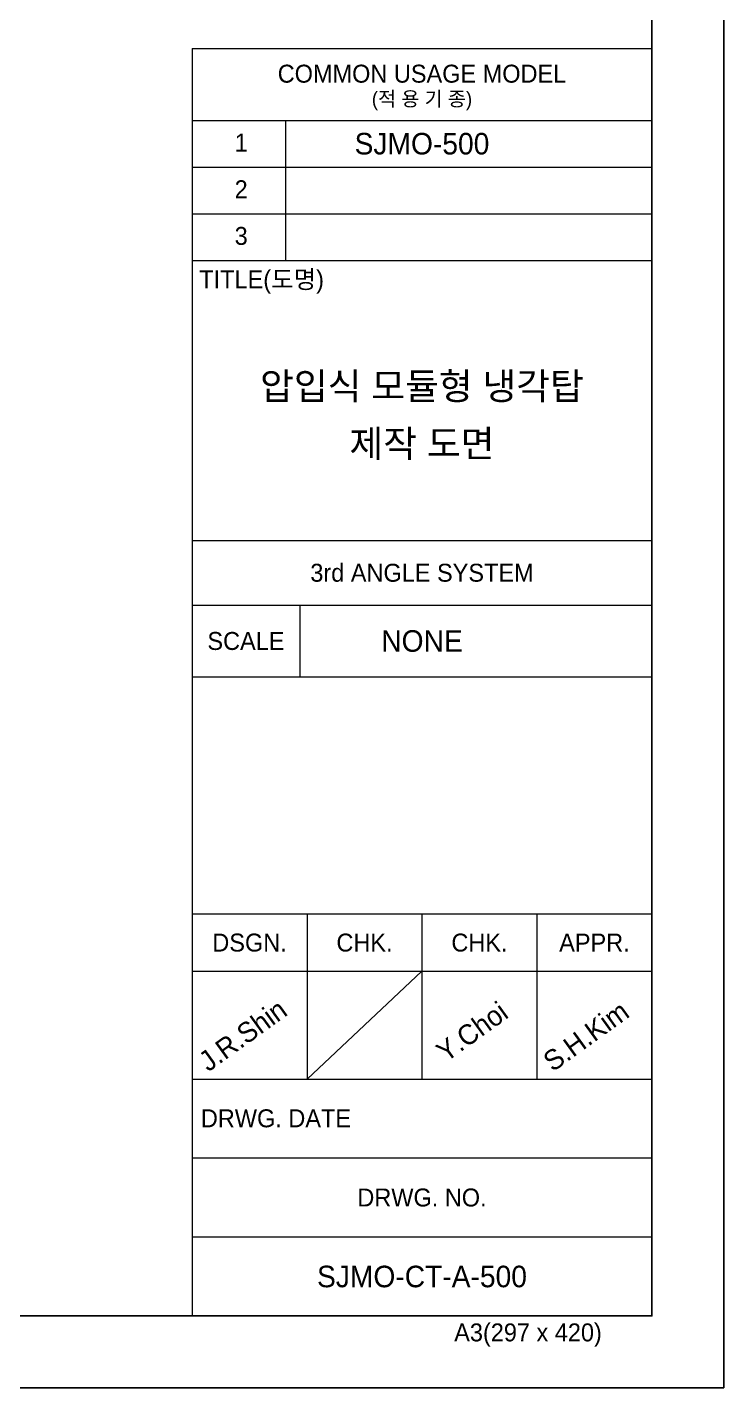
# Model space of a CAD drawing. Header units: millimetres. Extents: x 19537 to 50503, y 7619 to 29516.
# Drawn here: x 43356 to 50503, y 7619 to 21588 of the extents above; entities that cross this region are included whole.
import ezdxf
from ezdxf.enums import TextEntityAlignment as Align

# ---------------------------------------------------------------- set-up
doc = ezdxf.new("R2010")
doc.units = ezdxf.units.MM
doc.layers.add('냉각탑_form', color=1, linetype='Continuous')
doc.layers.add('냉각탑_text', color=3, linetype='Continuous')
doc.styles.add('돋움', font='Dotum.ttf')

msp = doc.modelspace()

# ---------------------------------------------------------------- linework, layer by layer
at = {"layer": 'Defpoints'}
msp.add_lwpolyline([(19537.2, 29515.9), (50503, 29515.9), (50503, 7618.7), (19537.2, 7618.7)], close=True, dxfattribs=at)
at = {"layer": '냉각탑_form', "lineweight": 20}
for p, q in [((45047.1, 21369), (45047.1, 8356)), ((45047.1, 21369), (49765.7, 21369)), ((45047.1, 20631.7), (49765.7, 20631.7)), ((46005.6, 20631.7), (46005.6, 19194)), ((45047.1, 20152.5), (49765.7, 20152.5)), ((45047.1, 19673.2), (49765.7, 19673.2)), ((45047.1, 19194), (49765.7, 19194)), ((45047.1, 16318.6), (49765.7, 16318.6)), ((45047.1, 15655.1), (49765.7, 15655.1)), ((46153, 15655.1), (46153, 14917.8)), ((45047.1, 14917.8), (49765.7, 14917.8)), ((45047.1, 12484.7), (49765.7, 12484.7)), ((46226.8, 12484.7), (46226.8, 10789)), ((47406.4, 12484.7), (47406.4, 10789)), ((48586.1, 12484.7), (48586.1, 10789)), ((45047.1, 11894.9), (49765.7, 11894.9)), ((47406.4, 11894.9), (46226.8, 10789)), ((45047.1, 10789), (49765.7, 10789)), ((45047.1, 9978), (49765.7, 9978)), ((45047.1, 9167), (49765.7, 9167))]:
    msp.add_line(p, q, dxfattribs=at)
at = {"layer": '냉각탑_form'}
msp.add_lwpolyline([(20274.5, 28778.6), (20274.5, 8356), (49765.7, 8356), (49765.7, 28778.6)], close=True, dxfattribs=at)

# ---------------------------------------------------------------- texts
at = {"layer": '냉각탑_form', "lineweight": 20, "style": '돋움'}
for s, height, p in [('COMMON USAGE MODEL', 184.32, (47406.4, 21110.9)), ('(적 용 기 종)', 147.46, (47406.4, 20852.9)), ('3rd ANGLE SYSTEM', 184.32, (47406.4, 15986.8)), ('SCALE', 184.32, (45600.1, 15286.4)), ('DSGN.', 184.32, (45637, 12189.8)), ('CHK.', 184.32, (46816.6, 12189.8)), ('CHK.', 184.32, (47996.2, 12189.8)), ('APPR.', 184.32, (49175.9, 12189.8)), ('DRWG. NO.', 184.32, (47406.4, 9572.5))]:
    msp.add_text(s, height=height, dxfattribs=at).set_placement(p, align=Align.MIDDLE_CENTER)
for s, height, p in [('1', 184.3, (45484.3, 20311.5)), ('2', 184.3, (45484.3, 19832.2)), ('3', 184.3, (45484.3, 19353)), ('TITLE(도명)', 184.32, (45121.2, 18906.8)), ('DRWG. DATE', 184.32, (45137.9, 10293.4)), ('A3(297 x 420)', 184.32, (47737.1, 8095.2))]:
    msp.add_text(s, height=height, dxfattribs=at).set_placement(p)
at = {"layer": '냉각탑_text', "lineweight": 20, "style": '돋움'}
for s, height, p in [('SJMO-500', 221.18, (47406.4, 20392.1)), ('압입식 모듈형 냉각탑', 276.412, (47406.4, 17903.4)), ('제작 도면', 276.41, (47406.4, 17313.7)), ('NONE', 221.18, (47406.4, 15286.4)), ('SJMO-CT-A-500', 221.184, (47406.4, 8761.5))]:
    msp.add_text(s, height=height, dxfattribs=at).set_placement(p, align=Align.MIDDLE_CENTER)
for s, p in [('Y.Choi', (47651.9, 10954.9)), ('J.R.Shin', (45213.9, 10856.5)), ('S.H.Kim', (48748.3, 10856.5))]:
    msp.add_text(s, height=206.44, rotation=35.81856, dxfattribs=at).set_placement(p)

doc.saveas('drawing.dxf')
